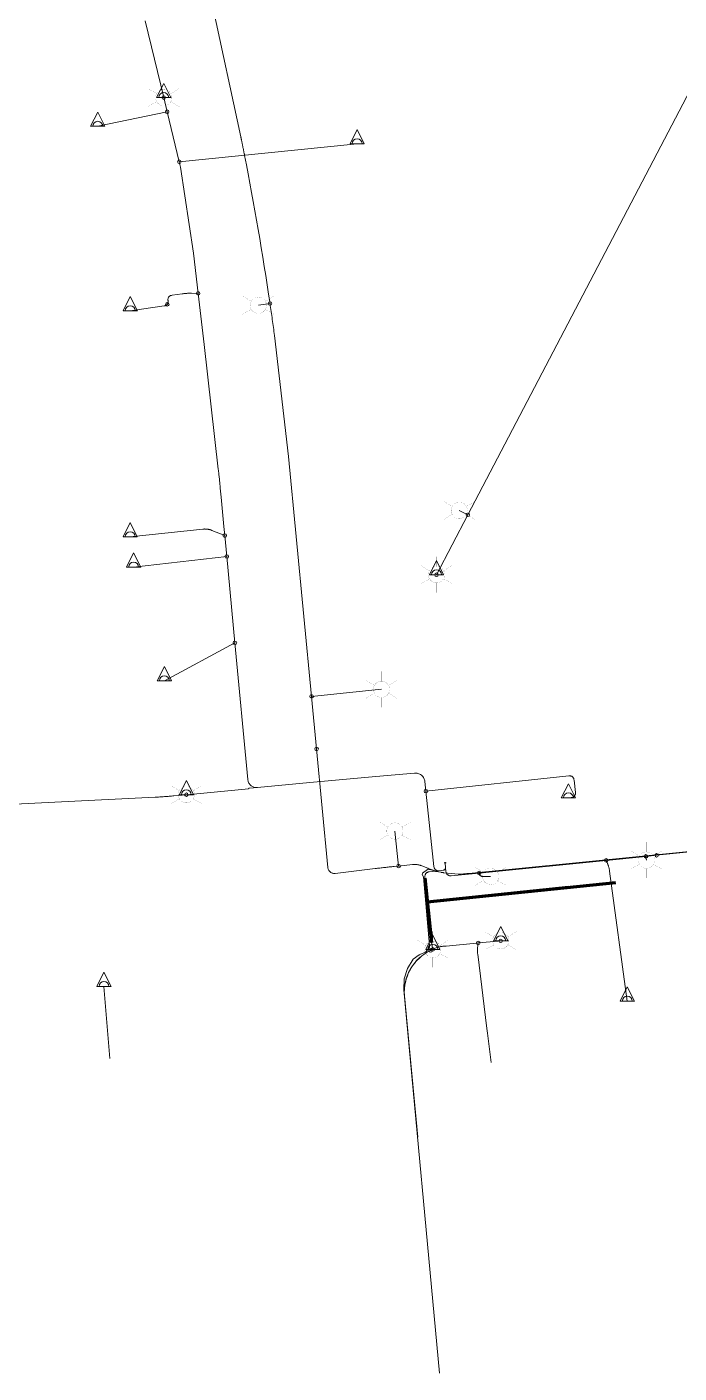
# Model space of a CAD drawing. Header units: metres. Extents: x 170451 to 171053, y 369610 to 370017.
# Drawn here: x 170828.6 to 170897.5, y 369610.3 to 369752.4 of the extents above; entities that cross this region are included whole.
import ezdxf

# ---------------------------------------------------------------- set-up
doc = ezdxf.new("R2010")
doc.units = ezdxf.units.M
for name, color, linetype, lineweight in [('B-OI-KL-ET_LS_AANSLUITNET_230 V_4x6Cu-G', 14, 'Continuous', 18), ('B-OI-KL-ET_LS_AANSLUITPUNT-S', 7, 'Continuous', 18), ('B-OI-KL-ET_LS_DISTRIBUTIE_400 V_4x150Al-G', 14, 'Continuous', 18), ('B-OI-KL-ET_LS_DISTRIBUTIE_400 V_OVERIG-G', 14, 'Continuous', 18), ('B-OI-KL-ET_LS_MANTELBUIS_PVC_110-G', 7, 'Continuous', 70), ('B-OI-KL-ET_LS_MOF-S', 14, 'Continuous', 18), ('B-OI-KL-ET_LS_VERWIJZING_MANTELBUIS-G', 7, 'Continuous', 70), ('B-OI-KL-ET_MS_DISTRIBUTIE_10 kV_OVERIG-G', 12, 'Continuous', 18), ('B-OI-KL-ET_OV_AANSLUITNET_230 V_4x10Cu-G', 14, 'Continuous', 18), ('B-OI-KL-ET_OV_AANSLUITPUNT-S', 7, 'Continuous', 18), ('B-OI-KL-ET_OV_DISTRIBUTIE_400 V_4x6Cu-G', 14, 'Continuous', 18)]:
    doc.layers.add(name, color=color, linetype=linetype, lineweight=lineweight)
doc.layers.add('B-OI-KL-ET_LS_KAST-GV', color=14, linetype='Continuous')

# ---------------------------------------------------------------- blocks, each defined once
blk = doc.blocks.new('B-SKL-ET_MOF_AANSLUIT AFTAK-SO')
blk.add_circle((0, 0), 0.188)
blk = doc.blocks.new('B-SKL-ET_MOF_OVERGANG-SO')
blk.add_circle((0, 0), 0.188)
blk = doc.blocks.new('B-SKL-ET_MOF_VERBINDING-SO')
blk.add_circle((0, 0), 0.188)
blk = doc.blocks.new('B-SKL-ET_MOF_AFTAK-SO')
blk.add_circle((0, 0), 0.188)
blk = doc.blocks.new('B-SKL-ET_AANSLUITPUNT_OV-SO')
at = {"const_width": 0.01, "flags": 128}
for points in [[(0, 1.9), (0, 0.86)], [(-1.64, 0.95), (-0.75, 0.43)], [(1.64, 0.95), (0.75, 0.43)], [(-1.64, -0.95), (-0.75, -0.43)], [(0, -1.9), (0, -0.86)], [(1.64, -0.95), (0.75, -0.43)]]:
    blk.add_lwpolyline(points, dxfattribs=at)
at = {"const_width": 0.01}
blk.add_lwpolyline([(0, 0.86, 1), (0, -0.86, 1)], format="xyb", close=True, dxfattribs=at)
blk = doc.blocks.new('B-SKL-ET_AANSLUITPUNT-SO')
at = {"color": 0, "linetype": 'Continuous'}
blk.add_lwpolyline([(0.75, 0), (0, 1.5), (-0.75, 0)], close=True, dxfattribs=at)
blk.add_arc((0, 0), 0.526, 0, 180, dxfattribs=at)

msp = doc.modelspace()

# ---------------------------------------------------------------- linework, layer by layer
at = {"layer": 'B-OI-KL-ET_LS_AANSLUITNET_230 V_4x6Cu-G', "color": 16, "true_color": 0x800000}
msp.add_polyline3d([(170870.747, 369671.73, 0), (170885.84, 369673.332, 0), (170885.9021, 369673.3386, 0), (170885.9573, 369673.3367, 0), (170886.0125, 369673.3347, 0), (170886.0608, 369673.3241, 0), (170886.1091, 369673.3136, 0), (170886.1505, 369673.2944, 0), (170886.1918, 369673.2753, 0), (170886.2263, 369673.2475, 0), (170886.2607, 369673.2198, 0), (170886.2882, 369673.1834, 0), (170886.3157, 369673.1471, 0), (170886.3363, 369673.1021, 0), (170886.3569, 369673.0572, 0), (170886.3706, 369673.0037, 0), (170886.3843, 369672.9501, 0), (170886.391, 369672.888, 0), (170886.529, 369671.595, 0), (170886.5356, 369671.5329, 0), (170886.5337, 369671.4777, 0), (170886.5317, 369671.4225, 0), (170886.5211, 369671.3743, 0), (170886.5106, 369671.326, 0), (170886.4914, 369671.2847, 0), (170886.4723, 369671.2434, 0), (170886.4445, 369671.209, 0), (170886.4168, 369671.1746, 0), (170886.3804, 369671.1472, 0), (170886.3441, 369671.1198, 0), (170886.2991, 369671.0993, 0), (170886.2542, 369671.0788, 0), (170886.2007, 369671.0652, 0), (170886.1471, 369671.0516, 0), (170886.085, 369671.045, 0), (170885.799, 369671.015, 0)], dxfattribs=at)
at = {"layer": 'B-OI-KL-ET_LS_DISTRIBUTIE_400 V_4x150Al-G', "color": 16, "true_color": 0x800000}
for points in [[(170845.462, 369671.355, 0), (170852.012, 369671.969, 0), (170852.0149, 369671.9693, 0), (170852.0178, 369671.9701, 0), (170852.0208, 369671.9709, 0), (170852.0236, 369671.9724, 0), (170852.0265, 369671.9738, 0), (170852.029, 369671.9759, 0), (170852.0316, 369671.9779, 0), (170852.0337, 369671.9805, 0), (170852.0359, 369671.9831, 0), (170852.0374, 369671.986, 0), (170852.0389, 369671.9889, 0), (170852.0399, 369671.992, 0), (170852.0407, 369671.995, 0), (170852.041, 369671.9981, 0), (170852.0413, 369672.0011, 0), (170852.041, 369672.004, 0), (170852.0407, 369672.0071, 0), (170852.041, 369672.0102, 0), (170852.0413, 369672.0135, 0), (170852.0422, 369672.0167, 0), (170852.0432, 369672.02, 0), (170852.0447, 369672.0231, 0), (170852.0464, 369672.0262, 0), (170852.0486, 369672.0289, 0), (170852.0508, 369672.0316, 0), (170852.0534, 369672.0338, 0), (170852.0561, 369672.036, 0), (170852.0591, 369672.0375, 0), (170852.062, 369672.039, 0), (170852.0651, 369672.0399, 0), (170852.068, 369672.0407, 0), (170852.071, 369672.041, 0), (170852.103, 369672.044, 0), (170852.124, 369672.046, 0), (170852.985, 369672.125, 0), (170858.511, 369672.629, 0), (170865.482, 369673.265, 0), (170869.539, 369673.635, 0), (170869.631, 369673.6434, 0), (170869.723, 369673.6351, 0), (170869.8204, 369673.6263, 0), (170869.9144, 369673.599, 0), (170870.0123, 369673.5706, 0), (170870.1025, 369673.5233, 0), (170870.1947, 369673.4751, 0), (170870.2751, 369673.4092, 0), (170870.3556, 369673.3433, 0), (170870.421, 369673.2624, 0), (170870.485, 369673.1832, 0), (170870.5321, 369673.0929, 0), (170870.5772, 369673.0061, 0), (170870.605, 369672.9123, 0), (170870.6312, 369672.8238, 0), (170870.641, 369672.732, 0), (170870.747, 369671.73, 0), (170871.276, 369666.749, 0), (170871.592, 369663.775, 0), (170871.5968, 369663.7293, 0), (170871.6098, 369663.6853, 0), (170871.6236, 369663.6386, 0), (170871.6461, 369663.5954, 0), (170871.6696, 369663.5505, 0), (170871.7016, 369663.5111, 0), (170871.7344, 369663.471, 0), (170871.7746, 369663.4384, 0), (170871.8149, 369663.4058, 0), (170871.861, 369663.3822, 0), (170871.9062, 369663.359, 0), (170871.955, 369663.3455, 0), (170872.002, 369663.3324, 0), (170872.0505, 369663.3287, 0), (170872.0963, 369663.3251, 0), (170872.142, 369663.33, 0), (170872.154, 369663.331, 0), (170872.586, 369663.377, 0), (170872.6103, 369663.3796, 0), (170872.6338, 369663.3865, 0), (170872.6587, 369663.3939, 0), (170872.6817, 369663.406, 0), (170872.7057, 369663.4185, 0), (170872.7266, 369663.4357, 0), (170872.7481, 369663.4532, 0), (170872.7655, 369663.4747, 0), (170872.7829, 369663.4962, 0), (170872.7956, 369663.5209, 0), (170872.808, 369663.545, 0), (170872.8153, 369663.5711, 0), (170872.8224, 369663.5962, 0), (170872.8245, 369663.6221, 0), (170872.8265, 369663.6466, 0), (170872.824, 369663.671, 0), (170872.777, 369664.108, 0)], [(170821.659, 369670.069, 0), (170842.156, 369671.089, 0), (170842.2808, 369671.0952, 0), (170842.4057, 369671.1022, 0), (170842.5305, 369671.1091, 0), (170842.6553, 369671.1167, 0), (170842.7801, 369671.1243, 0), (170842.9048, 369671.1325, 0), (170843.0295, 369671.1408, 0), (170843.1543, 369671.1498, 0), (170843.279, 369671.1587, 0), (170843.4036, 369671.1683, 0), (170843.5283, 369671.1779, 0), (170843.6529, 369671.1882, 0), (170843.7775, 369671.1985, 0), (170843.902, 369671.2094, 0), (170844.0265, 369671.2204, 0), (170844.151, 369671.232, 0), (170845.462, 369671.355, 0)]]:
    msp.add_polyline3d(points, dxfattribs=at)
at = {"layer": 'B-OI-KL-ET_LS_DISTRIBUTIE_400 V_OVERIG-G', "color": 16, "true_color": 0x800000}
for p, q in [((170843.436, 369743.461), (170836.11, 369741.925)), ((170844.715, 369738.181), (170863.493, 369740.08)), ((170854.295, 369723.216), (170853.062, 369723.034)), ((170875.184, 369700.9), (170874.28, 369701.373)), ((170849.727, 369696.499), (170839.894, 369695.392)), ((170850.588, 369687.391), (170843.142, 369683.385)), ((170858.681, 369681.733), (170866.067, 369682.484)), ((170867.869, 369663.826), (170867.485, 369667.521)), ((170893.987, 369664.844), (170894.039, 369664.444)), ((170871.797, 369663.291), (170872.154, 369663.331)), ((170837.397, 369643.5), (170836.768, 369651.112))]:
    msp.add_line(p, q, dxfattribs=at)
for points in [[(170935.232, 369816.061, 0), (170932.148, 369809.752, 0), (170924.653, 369795.43, 0), (170899.461, 369747.291, 0), (170875.184, 369700.9, 0), (170871.875, 369694.578, 0)], [(170841.11, 369753.067, 0), (170843.074, 369744.958, 0)], [(170843.074, 369744.958, 0), (170843.436, 369743.461, 0), (170844.715, 369738.181, 0), (170844.849, 369737.627, 0), (170846.216, 369728.522, 0), (170846.708, 369724.283, 0), (170847.335, 369718.876, 0), (170848.837, 369705.717, 0), (170848.8511, 369705.5928, 0), (170848.865, 369705.4685, 0), (170848.8788, 369705.3442, 0), (170848.8923, 369705.2199, 0), (170848.9058, 369705.0956, 0), (170848.9191, 369704.9712, 0), (170848.9323, 369704.8469, 0), (170848.9453, 369704.7225, 0), (170848.9582, 369704.5981, 0), (170848.9708, 369704.4737, 0), (170848.9835, 369704.3493, 0), (170848.9958, 369704.2249, 0), (170849.0082, 369704.1004, 0), (170849.0202, 369703.976, 0), (170849.0323, 369703.8515, 0), (170849.044, 369703.727, 0), (170849.135, 369702.762, 0), (170849.426, 369699.686, 0), (170849.518, 369698.713, 0), (170849.727, 369696.499, 0), (170850.588, 369687.391, 0), (170851.951, 369672.966, 0), (170851.9583, 369672.8897, 0), (170851.9781, 369672.8142, 0), (170851.9992, 369672.7341, 0), (170852.0337, 369672.658, 0), (170852.0697, 369672.5786, 0), (170852.1187, 369672.5065, 0), (170852.1688, 369672.4329, 0), (170852.2305, 369672.3701, 0), (170852.2922, 369672.3072, 0), (170852.3629, 369672.2577, 0), (170852.4321, 369672.2093, 0), (170852.5071, 369672.1756, 0), (170852.579, 369672.1434, 0), (170852.6535, 369672.126, 0), (170852.7238, 369672.1096, 0), (170852.794, 369672.107, 0), (170852.985, 369672.125, 0), (170858.511, 369672.629, 0), (170865.482, 369673.265, 0), (170869.539, 369673.635, 0), (170869.631, 369673.6434, 0), (170869.723, 369673.6351, 0), (170869.8204, 369673.6263, 0), (170869.9144, 369673.599, 0), (170870.0123, 369673.5706, 0), (170870.1025, 369673.5233, 0), (170870.1947, 369673.4751, 0), (170870.2751, 369673.4092, 0), (170870.3556, 369673.3433, 0), (170870.421, 369673.2624, 0), (170870.485, 369673.1832, 0), (170870.5321, 369673.0929, 0), (170870.5772, 369673.0061, 0), (170870.605, 369672.9123, 0), (170870.6312, 369672.8238, 0), (170870.641, 369672.732, 0), (170870.747, 369671.73, 0), (170871.276, 369666.749, 0), (170871.592, 369663.775, 0), (170871.5968, 369663.7293, 0), (170871.6098, 369663.6853, 0), (170871.6236, 369663.6386, 0), (170871.6461, 369663.5954, 0), (170871.6696, 369663.5505, 0), (170871.7016, 369663.5111, 0), (170871.7344, 369663.471, 0), (170871.7746, 369663.4384, 0), (170871.8149, 369663.4058, 0), (170871.861, 369663.3822, 0), (170871.9062, 369663.359, 0), (170871.955, 369663.3455, 0), (170872.002, 369663.3324, 0), (170872.0505, 369663.3287, 0), (170872.0963, 369663.3251, 0), (170872.142, 369663.33, 0), (170872.154, 369663.331, 0), (170872.586, 369663.377, 0), (170872.6103, 369663.3796, 0), (170872.6338, 369663.3865, 0), (170872.6587, 369663.3939, 0), (170872.6817, 369663.406, 0), (170872.7057, 369663.4185, 0), (170872.7266, 369663.4357, 0), (170872.7481, 369663.4532, 0), (170872.7655, 369663.4747, 0), (170872.7829, 369663.4962, 0), (170872.7956, 369663.5209, 0), (170872.808, 369663.545, 0), (170872.8153, 369663.5711, 0), (170872.8224, 369663.5962, 0), (170872.8245, 369663.6221, 0), (170872.8265, 369663.6466, 0), (170872.824, 369663.671, 0), (170872.777, 369664.108, 0)], [(170843.451, 369723.124, 0), (170843.4376, 369723.107, 0), (170843.4222, 369723.0916, 0), (170843.4067, 369723.0762, 0), (170843.3891, 369723.0623, 0), (170843.3716, 369723.0485, 0), (170843.3519, 369723.0362, 0), (170843.3323, 369723.0239, 0), (170843.3105, 369723.0133, 0), (170843.2888, 369723.0026, 0), (170843.2649, 369722.9935, 0), (170843.2411, 369722.9843, 0), (170843.2151, 369722.9768, 0), (170843.1892, 369722.9693, 0), (170843.1612, 369722.9633, 0), (170843.1331, 369722.9574, 0), (170843.103, 369722.953, 0), (170839.539, 369722.441, 0)], [(170846.708, 369724.283, 0), (170846.006, 369724.298, 0), (170845.9435, 369724.2994, 0), (170845.8811, 369724.2995, 0), (170845.8187, 369724.2995, 0), (170845.7563, 369724.2983, 0), (170845.694, 369724.2971, 0), (170845.6317, 369724.2946, 0), (170845.5694, 369724.2921, 0), (170845.5073, 369724.2883, 0), (170845.4451, 369724.2844, 0), (170845.383, 369724.2793, 0), (170845.3208, 369724.2742, 0), (170845.2588, 369724.2678, 0), (170845.1968, 369724.2614, 0), (170845.1348, 369724.2537, 0), (170845.0729, 369724.246, 0), (170845.011, 369724.237, 0), (170843.949, 369724.085, 0), (170843.8873, 369724.0761, 0), (170843.8343, 369724.0606, 0), (170843.7814, 369724.0451, 0), (170843.7374, 369724.023, 0), (170843.6933, 369724.0009, 0), (170843.6581, 369723.9721, 0), (170843.6229, 369723.9434, 0), (170843.5965, 369723.908, 0), (170843.5701, 369723.8726, 0), (170843.5526, 369723.8306, 0), (170843.5351, 369723.7886, 0), (170843.5264, 369723.74, 0), (170843.5177, 369723.6914, 0), (170843.5178, 369723.6361, 0), (170843.518, 369723.5809, 0), (170843.527, 369723.519, 0), (170843.5315, 369723.4874, 0), (170843.5337, 369723.4575, 0), (170843.5359, 369723.4276, 0), (170843.5358, 369723.3994, 0), (170843.5356, 369723.3713, 0), (170843.5332, 369723.3449, 0), (170843.5308, 369723.3184, 0), (170843.526, 369723.2938, 0), (170843.5213, 369723.2691, 0), (170843.5142, 369723.2461, 0), (170843.5071, 369723.2232, 0), (170843.4978, 369723.2019, 0), (170843.4884, 369723.1807, 0), (170843.4767, 369723.1612, 0), (170843.465, 369723.1418, 0), (170843.451, 369723.124, 0)], [(170849.518, 369698.713, 0), (170848.165, 369699.261, 0), (170848.107, 369699.2845, 0), (170848.0485, 369699.3042, 0), (170847.99, 369699.324, 0), (170847.9309, 369699.3399, 0), (170847.8719, 369699.3559, 0), (170847.8124, 369699.3681, 0), (170847.7528, 369699.3803, 0), (170847.6928, 369699.3888, 0), (170847.6327, 369699.3972, 0), (170847.5721, 369699.4019, 0), (170847.5115, 369699.4065, 0), (170847.4504, 369699.4074, 0), (170847.3893, 369699.4083, 0), (170847.3277, 369699.4055, 0), (170847.2661, 369699.4026, 0), (170847.204, 369699.396, 0), (170839.537, 369698.579, 0)], [(170902.83, 369665.73, 0), (170895.114, 369664.957, 0), (170893.987, 369664.844, 0), (170889.785, 369664.424, 0), (170876.379, 369663.083, 0), (170875.981, 369663.043, 0), (170873.42, 369662.787, 0), (170873.3742, 369662.7825, 0), (170873.3283, 369662.7864, 0), (170873.2797, 369662.7905, 0), (170873.2328, 369662.8038, 0), (170873.1839, 369662.8177, 0), (170873.1388, 369662.8411, 0), (170873.0927, 369662.865, 0), (170873.0525, 369662.8977, 0), (170873.0122, 369662.9305, 0), (170872.9796, 369662.9708, 0), (170872.9476, 369663.0102, 0), (170872.9241, 369663.0552, 0), (170872.9016, 369663.0984, 0), (170872.8878, 369663.1452, 0), (170872.8748, 369663.1893, 0), (170872.87, 369663.235, 0), (170872.824, 369663.671, 0), (170872.777, 369664.108, 0)], [(170871.482, 369655.027, 0), (170871.359, 369655.756, 0), (170870.655, 369662.56, 0), (170870.645, 369662.659, 0), (170870.6402, 369662.7048, 0), (170870.6438, 369662.7507, 0), (170870.6476, 369662.7993, 0), (170870.6607, 369662.8463, 0), (170870.6743, 369662.8952, 0), (170870.6974, 369662.9405, 0), (170870.721, 369662.9866, 0), (170870.7535, 369663.0271, 0), (170870.786, 369663.0675, 0), (170870.8261, 369663.1004, 0), (170870.8654, 369663.1327, 0), (170870.9103, 369663.1565, 0), (170870.9534, 369663.1793, 0), (170871.0001, 369663.1935, 0), (170871.0442, 369663.2068, 0), (170871.09, 369663.212, 0), (170871.797, 369663.291, 0), (170872.154, 369663.331, 0), (170872.586, 369663.377, 0), (170872.6103, 369663.3796, 0), (170872.6338, 369663.3865, 0), (170872.6587, 369663.3939, 0), (170872.6817, 369663.406, 0), (170872.7057, 369663.4185, 0), (170872.7266, 369663.4357, 0), (170872.7481, 369663.4532, 0), (170872.7655, 369663.4747, 0), (170872.7829, 369663.4962, 0), (170872.7956, 369663.5209, 0), (170872.808, 369663.545, 0), (170872.8153, 369663.5711, 0), (170872.8224, 369663.5962, 0), (170872.8245, 369663.6221, 0), (170872.8265, 369663.6466, 0), (170872.824, 369663.671, 0), (170872.777, 369664.108, 0)], [(170889.785, 369664.424, 0), (170889.867, 369664.242, 0), (170889.8928, 369664.1851, 0), (170889.9163, 369664.1276, 0), (170889.9399, 369664.0701, 0), (170889.9614, 369664.0119, 0), (170889.9828, 369663.9538, 0), (170890.0021, 369663.895, 0), (170890.0214, 369663.8362, 0), (170890.0385, 369663.7768, 0), (170890.0556, 369663.7173, 0), (170890.0706, 369663.6572, 0), (170890.0856, 369663.5972, 0), (170890.0984, 369663.5364, 0), (170890.1112, 369663.4757, 0), (170890.1218, 369663.4144, 0), (170890.1325, 369663.353, 0), (170890.141, 369663.291, 0), (170892.011, 369649.554, 0)], [(170876.379, 369663.083, 0), (170876.3845, 369663.038, 0), (170876.395, 369662.9986, 0), (170876.4054, 369662.9593, 0), (170876.4209, 369662.9255, 0), (170876.4363, 369662.8918, 0), (170876.4567, 369662.8636, 0), (170876.4771, 369662.8355, 0), (170876.5025, 369662.813, 0), (170876.5279, 369662.7905, 0), (170876.5582, 369662.7736, 0), (170876.5886, 369662.7568, 0), (170876.6239, 369662.7455, 0), (170876.6592, 369662.7343, 0), (170876.6995, 369662.7286, 0), (170876.7398, 369662.723, 0), (170876.785, 369662.723, 0), (170877.582, 369662.723, 0)], [(170871.482, 369655.027, 0), (170871.4664, 369655.0204, 0), (170871.4508, 369655.0136, 0), (170871.4353, 369655.0069, 0), (170871.4198, 369655.0001, 0), (170871.4043, 369654.9932, 0), (170871.3888, 369654.9863, 0), (170871.3734, 369654.9793, 0), (170871.358, 369654.9723, 0), (170871.3426, 369654.9652, 0), (170871.3273, 369654.958, 0), (170871.312, 369654.9508, 0), (170871.2967, 369654.9436, 0), (170871.2815, 369654.9363, 0), (170871.2663, 369654.9289, 0), (170871.2511, 369654.9215, 0), (170871.236, 369654.914, 0), (170870.9205, 369654.7588, 0), (170870.6303, 369654.5611, 0), (170870.3302, 369654.3569, 0), (170870.0634, 369654.1116, 0), (170869.7905, 369653.8608, 0), (170869.5584, 369653.5727, 0), (170869.3237, 369653.2812, 0), (170869.1362, 369652.9584, 0), (170868.9486, 369652.6355, 0), (170868.8126, 369652.2887, 0), (170868.6782, 369651.9459, 0), (170868.5972, 369651.5874, 0), (170868.518, 369651.2369, 0), (170868.4917, 369650.8792, 0), (170868.4661, 369650.5331, 0), (170868.4906, 369650.1873, 0)], [(170871.482, 369655.027, 0), (170871.4664, 369655.0204, 0), (170871.4508, 369655.0136, 0), (170871.4353, 369655.0069, 0), (170871.4198, 369655.0001, 0), (170871.4043, 369654.9932, 0), (170871.3888, 369654.9863, 0), (170871.3734, 369654.9793, 0), (170871.358, 369654.9723, 0), (170871.3426, 369654.9652, 0), (170871.3273, 369654.958, 0), (170871.312, 369654.9508, 0), (170871.2967, 369654.9436, 0), (170871.2815, 369654.9363, 0), (170871.2663, 369654.9289, 0), (170871.2511, 369654.9215, 0), (170871.236, 369654.914, 0), (170870.9164, 369654.7567, 0), (170870.6227, 369654.556, 0), (170870.3189, 369654.3483, 0), (170870.0493, 369654.0986, 0), (170869.7734, 369653.843, 0), (170869.5397, 369653.5493, 0), (170869.3033, 369653.2521, 0), (170869.1157, 369652.9228, 0), (170868.9281, 369652.5936, 0), (170868.7939, 369652.2401, 0), (170868.6613, 369651.8909, 0), (170868.5838, 369651.5261, 0), (170868.5081, 369651.1698, 0), (170868.4869, 369650.8068, 0), (170868.4663, 369650.4558, 0), (170868.497, 369650.106, 0), (170869.061, 369644.12, 0), (170869.902, 369635.193, 0)], [(170878.652, 369655.927, 0), (170878.385, 369655.9, 0), (170876.278, 369655.699, 0), (170876.079, 369655.68, 0), (170872.891, 369655.376, 0), (170872.8042, 369655.376, 0), (170872.7169, 369655.3705, 0), (170872.6294, 369655.3651, 0), (170872.5415, 369655.3541, 0), (170872.4535, 369655.3431, 0), (170872.3652, 369655.3267, 0), (170872.2768, 369655.3102, 0), (170872.1882, 369655.2883, 0), (170872.0997, 369655.2663, 0), (170872.0111, 369655.239, 0), (170871.9225, 369655.2116, 0), (170871.8341, 369655.1789, 0), (170871.7457, 369655.1462, 0), (170871.6576, 369655.1081, 0), (170871.5696, 369655.0702, 0), (170871.482, 369655.027, 0)], [(170876.278, 369655.699, 0), (170876.245, 369655.506, 0), (170876.2345, 369655.4444, 0), (170876.2263, 369655.3827, 0), (170876.218, 369655.321, 0), (170876.2121, 369655.2593, 0), (170876.2061, 369655.1976, 0), (170876.2024, 369655.1358, 0), (170876.1987, 369655.0741, 0), (170876.1973, 369655.0123, 0), (170876.1958, 369654.9504, 0), (170876.1966, 369654.8886, 0), (170876.1975, 369654.8267, 0), (170876.2006, 369654.7648, 0), (170876.2037, 369654.7029, 0), (170876.209, 369654.641, 0), (170876.2144, 369654.579, 0), (170876.222, 369654.517, 0), (170877.187, 369646.658, 0), (170877.248, 369646.161, 0), (170877.647, 369643.086, 0)]]:
    msp.add_polyline3d(points, dxfattribs=at)
at = {"layer": 'B-OI-KL-ET_LS_KAST-GV', "color": 16, "true_color": 0x800000, "flags": 128}
for points in [[(170863.4935, 369740.0865), (170863.5063, 369740.0865), (170863.5063, 369740.0743), (170863.4935, 369740.0743), (170863.4935, 369740.0865)], [(170885.7986, 369671.0183), (170885.7987, 369671.0105), (170885.7909, 369671.0104), (170885.7908, 369671.0182), (170885.7986, 369671.0183)], [(170872.742, 369664.1103), (170872.742, 369664.1891), (170872.8207, 369664.1891), (170872.8207, 369664.1103), (170872.742, 369664.1103)]]:
    msp.add_lwpolyline(points, dxfattribs=at)
at = {"layer": 'B-OI-KL-ET_LS_MANTELBUIS_PVC_110-G', "color": 7}
msp.add_line((170870.655, 369662.56), (170871.359, 369655.756), dxfattribs=at)
at = {"layer": 'B-OI-KL-ET_LS_VERWIJZING_MANTELBUIS-G', "color": 7}
for q in [(170890.8094, 369662.0994), (170885.8359, 369661.5848)]:
    msp.add_line((170870.9156, 369660.041), q, dxfattribs=at)
at = {"layer": 'B-OI-KL-ET_MS_DISTRIBUTIE_10 kV_OVERIG-G', "color": 14, "true_color": 0xa60000}
msp.add_polyline3d([(170872.2018, 369610.2873, 0), (170868.413, 369650.76, 0), (170868.441, 369651.897, 0), (170868.802, 369652.99, 0), (170869.413, 369653.984, 0), (170870.054, 369654.445, 0), (170870.0581, 369654.4469, 0), (170870.0623, 369654.4488, 0), (170870.0664, 369654.4506, 0), (170870.0706, 369654.4525, 0), (170870.0748, 369654.4544, 0), (170870.079, 369654.4563, 0), (170870.0833, 369654.4581, 0), (170870.0875, 369654.46, 0), (170870.0918, 369654.4619, 0), (170870.096, 369654.4638, 0), (170870.1003, 369654.4656, 0), (170870.1046, 369654.4675, 0), (170870.1089, 369654.4694, 0), (170870.1133, 369654.4713, 0), (170870.1176, 369654.4731, 0), (170870.122, 369654.475, 0), (170870.701, 369654.738, 0), (170870.7045, 369654.7406, 0), (170870.708, 369654.7433, 0), (170870.7115, 369654.7459, 0), (170870.7149, 369654.7485, 0), (170870.7184, 369654.7511, 0), (170870.7219, 369654.7538, 0), (170870.7253, 369654.7564, 0), (170870.7288, 369654.759, 0), (170870.7322, 369654.7616, 0), (170870.7356, 369654.7643, 0), (170870.739, 369654.7669, 0), (170870.7424, 369654.7695, 0), (170870.7458, 369654.7721, 0), (170870.7492, 369654.7748, 0), (170870.7526, 369654.7774, 0), (170870.756, 369654.78, 0), (170871.141, 369655.247, 0), (170871.124, 369655.438, 0), (170870.495, 369662.67, 0), (170870.356, 369662.921, 0), (170870.395, 369663.074, 0), (170870.905, 369663.44, 0), (170871.276, 369663.4218, 0), (170871.28, 369663.421, 0), (170871.2831, 369663.4204, 0), (170871.2861, 369663.4198, 0), (170871.2892, 369663.4192, 0), (170871.2923, 369663.4186, 0), (170871.2965, 369663.4177, 0), (170871.3007, 369663.4167, 0), (170871.3038, 369663.416, 0), (170871.307, 369663.4153, 0), (170871.749, 369663.278, 0), (170871.7528, 369663.2765, 0), (170871.7578, 369663.2745, 0), (170871.7628, 369663.2725, 0), (170871.7678, 369663.2705, 0), (170871.7728, 369663.2685, 0), (170871.7778, 369663.2665, 0), (170871.7828, 369663.2645, 0), (170871.7878, 369663.2625, 0), (170872.344, 369663.161, 0), (170872.3499, 369663.16, 0), (170872.3558, 369663.159, 0), (170872.3617, 369663.158, 0), (170872.3676, 369663.1571, 0), (170872.3735, 369663.1561, 0), (170872.3794, 369663.1551, 0), (170872.3853, 369663.1542, 0), (170872.3913, 369663.1533, 0), (170872.3972, 369663.1523, 0), (170872.4031, 369663.1514, 0), (170872.4091, 369663.1505, 0), (170872.4151, 369663.1496, 0), (170872.421, 369663.1487, 0), (170872.427, 369663.1478, 0), (170872.433, 369663.1469, 0), (170872.439, 369663.146, 0), (170872.537, 369663.131, 0), (170872.5433, 369663.13, 0), (170872.5495, 369663.129, 0), (170872.5558, 369663.128, 0), (170872.5621, 369663.127, 0), (170872.5683, 369663.126, 0), (170872.5746, 369663.125, 0), (170872.5809, 369663.124, 0), (170872.5873, 369663.123, 0), (170872.5936, 369663.122, 0), (170872.5999, 369663.121, 0), (170872.6062, 369663.12, 0), (170872.6126, 369663.119, 0), (170872.6189, 369663.118, 0), (170872.6253, 369663.117, 0), (170872.6316, 369663.116, 0), (170872.638, 369663.115, 0), (170874.187, 369662.974, 0), (170874.2037, 369662.9741, 0), (170874.2205, 369662.9743, 0), (170874.2373, 369662.9745, 0), (170874.2541, 369662.9748, 0), (170874.2708, 369662.975, 0), (170874.2876, 369662.9753, 0), (170874.3044, 369662.9756, 0), (170874.3213, 369662.976, 0), (170874.3381, 369662.9764, 0), (170874.3549, 369662.9768, 0), (170874.3717, 369662.9773, 0), (170874.3886, 369662.9778, 0), (170874.4054, 369662.9783, 0), (170874.4223, 369662.9788, 0), (170874.4391, 369662.9794, 0), (170874.456, 369662.98, 0), (170874.731, 369662.992, 0), (170874.7486, 369662.993, 0), (170874.7662, 369662.994, 0), (170874.7839, 369662.9951, 0), (170874.8015, 369662.9961, 0), (170874.8191, 369662.9972, 0), (170874.8367, 369662.9983, 0), (170874.8544, 369662.9994, 0), (170874.872, 369663.0005, 0), (170874.8896, 369663.0016, 0), (170874.9073, 369663.0028, 0), (170874.9249, 369663.0039, 0), (170874.9425, 369663.0051, 0), (170874.9601, 369663.0063, 0), (170874.9778, 369663.0075, 0), (170874.9954, 369663.0088, 0), (170875.013, 369663.01, 0), (170875.031, 369663.0114, 0), (170875.049, 369663.0128, 0), (170875.067, 369663.0142, 0), (170875.085, 369663.0157, 0), (170875.103, 369663.0172, 0), (170875.121, 369663.0187, 0), (170875.139, 369663.0202, 0), (170875.157, 369663.0218, 0), (170875.175, 369663.0233, 0), (170875.193, 369663.0249, 0), (170875.211, 369663.0265, 0), (170875.229, 369663.0282, 0), (170875.247, 369663.0298, 0), (170875.265, 369663.0315, 0), (170875.283, 369663.0333, 0), (170875.301, 369663.035, 0), (170909.135, 369666.405, 0)], dxfattribs=at)
at = {"layer": 'B-OI-KL-ET_OV_AANSLUITNET_230 V_4x10Cu-G', "color": 16, "true_color": 0x800000}
msp.add_line((170870.8248, 369660.0362), (170871.2265, 369660.0573), dxfattribs=at)
at = {"layer": 'B-OI-KL-ET_OV_DISTRIBUTIE_400 V_4x6Cu-G', "color": 16, "true_color": 0x800000}
for points in [[(170848.228, 369754.686, 0), (170851.218, 369740.81, 0), (170851.2296, 369740.7531, 0), (170851.2412, 369740.6962, 0), (170851.2528, 369740.6393, 0), (170851.2644, 369740.5824, 0), (170851.2759, 369740.5255, 0), (170851.2875, 369740.4686, 0), (170851.299, 369740.4117, 0), (170851.3105, 369740.3548, 0), (170851.322, 369740.2978, 0), (170851.3335, 369740.2409, 0), (170851.3449, 369740.1839, 0), (170851.3564, 369740.1269, 0), (170851.3678, 369740.07, 0), (170851.3792, 369740.013, 0), (170851.3906, 369739.956, 0), (170851.402, 369739.899, 0), (170851.4153, 369739.8324, 0), (170851.4285, 369739.7658, 0), (170851.4417, 369739.6991, 0), (170851.4549, 369739.6325, 0), (170851.4682, 369739.5659, 0), (170851.4814, 369739.4993, 0), (170851.4946, 369739.4326, 0), (170851.5078, 369739.366, 0), (170851.5209, 369739.2994, 0), (170851.5341, 369739.2328, 0), (170851.5473, 369739.1661, 0), (170851.5604, 369739.0995, 0), (170851.5736, 369739.0329, 0), (170851.5867, 369738.9663, 0), (170851.5999, 369738.8996, 0), (170851.613, 369738.833, 0), (170851.8041, 369737.8622, 0), (170851.9893, 369736.8901, 0), (170852.1745, 369735.9179, 0), (170852.3539, 369734.9444, 0), (170852.5333, 369733.9708, 0), (170852.7068, 369732.9959, 0), (170852.8803, 369732.021, 0), (170853.048, 369731.0447, 0), (170853.2156, 369730.0685, 0), (170853.3774, 369729.0911, 0), (170853.5392, 369728.1137, 0), (170853.6951, 369727.135, 0), (170853.8509, 369726.1564, 0), (170854.0009, 369725.1766, 0), (170854.1509, 369724.1969, 0), (170854.295, 369723.216, 0), (170854.326, 369723.0055, 0), (170854.3567, 369722.7949, 0), (170854.3874, 369722.5844, 0), (170854.4179, 369722.3738, 0), (170854.4483, 369722.1631, 0), (170854.4785, 369721.9524, 0), (170854.5086, 369721.7418, 0), (170854.5385, 369721.531, 0), (170854.5684, 369721.3202, 0), (170854.598, 369721.1094, 0), (170854.6276, 369720.8986, 0), (170854.6569, 369720.6877, 0), (170854.6862, 369720.4769, 0), (170854.7152, 369720.2659, 0), (170854.7443, 369720.055, 0), (170854.773, 369719.844, 0), (170856.261, 369707.079, 0), (170858.681, 369681.733, 0), (170859.211, 369676.184, 0), (170860.406, 369663.671, 0), (170860.4119, 369663.6066, 0), (170860.4296, 369663.5445, 0), (170860.4484, 369663.4784, 0), (170860.4797, 369663.4173, 0), (170860.5125, 369663.3535, 0), (170860.5576, 369663.2977, 0), (170860.6038, 369663.2407, 0), (170860.6608, 369663.1946, 0), (170860.7178, 369663.1485, 0), (170860.7832, 369663.1153, 0), (170860.8472, 369663.0828, 0), (170860.9164, 369663.0641, 0), (170860.9828, 369663.0462, 0), (170861.0513, 369663.0416, 0), (170861.1158, 369663.0373, 0), (170861.18, 369663.045, 0), (170865.401, 369663.552, 0), (170865.5251, 369663.567, 0), (170865.6493, 369663.5817, 0), (170865.7734, 369663.5965, 0), (170865.8976, 369663.611, 0), (170866.0218, 369663.6255, 0), (170866.146, 369663.6398, 0), (170866.2702, 369663.654, 0), (170866.3945, 369663.668, 0), (170866.5188, 369663.682, 0), (170866.643, 369663.6958, 0), (170866.7673, 369663.7095, 0), (170866.8916, 369663.723, 0), (170867.0159, 369663.7365, 0), (170867.1403, 369663.7498, 0), (170867.2646, 369663.763, 0), (170867.389, 369663.776, 0), (170867.869, 369663.826, 0), (170869.351, 369663.98, 0), (170869.4115, 369663.9863, 0), (170869.4722, 369663.9889, 0), (170869.5333, 369663.9916, 0), (170869.5944, 369663.9904, 0), (170869.6558, 369663.9892, 0), (170869.717, 369663.9843, 0), (170869.7783, 369663.9793, 0), (170869.8391, 369663.9706, 0), (170869.9, 369663.9618, 0), (170869.9602, 369663.9493, 0), (170870.0203, 369663.9368, 0), (170870.0795, 369663.9206, 0), (170870.1384, 369663.9045, 0), (170870.1963, 369663.8847, 0), (170870.2538, 369663.8651, 0), (170870.31, 369663.842, 0), (170870.943, 369663.581, 0), (170870.995, 369663.5595, 0), (170871.0474, 369663.5389, 0), (170871.0998, 369663.5183, 0), (170871.1526, 369663.4984, 0), (170871.2054, 369663.4786, 0), (170871.2585, 369663.4596, 0), (170871.3116, 369663.4407, 0), (170871.365, 369663.4225, 0), (170871.4184, 369663.4044, 0), (170871.4722, 369663.3871, 0), (170871.5259, 369663.3698, 0), (170871.5799, 369663.3533, 0), (170871.6339, 369663.3369, 0), (170871.6882, 369663.3213, 0), (170871.7425, 369663.3057, 0), (170871.797, 369663.291, 0), (170872.154, 369663.331, 0), (170872.586, 369663.377, 0), (170872.6103, 369663.3796, 0), (170872.6338, 369663.3865, 0), (170872.6587, 369663.3939, 0), (170872.6817, 369663.406, 0), (170872.7057, 369663.4185, 0), (170872.7266, 369663.4357, 0), (170872.7481, 369663.4532, 0), (170872.7655, 369663.4747, 0), (170872.7829, 369663.4962, 0), (170872.7956, 369663.5209, 0), (170872.808, 369663.545, 0), (170872.8153, 369663.5711, 0), (170872.8224, 369663.5962, 0), (170872.8245, 369663.6221, 0), (170872.8265, 369663.6466, 0), (170872.824, 369663.671, 0), (170872.777, 369664.108, 0)], [(170841.11, 369753.067, 0), (170843.074, 369744.958, 0), (170843.436, 369743.461, 0), (170844.715, 369738.181, 0), (170844.849, 369737.627, 0), (170846.216, 369728.522, 0), (170846.708, 369724.283, 0), (170847.335, 369718.876, 0), (170848.837, 369705.717, 0), (170848.8511, 369705.5928, 0), (170848.865, 369705.4685, 0), (170848.8788, 369705.3442, 0), (170848.8923, 369705.2199, 0), (170848.9058, 369705.0956, 0), (170848.9191, 369704.9712, 0), (170848.9323, 369704.8469, 0), (170848.9453, 369704.7225, 0), (170848.9582, 369704.5981, 0), (170848.9708, 369704.4737, 0), (170848.9835, 369704.3493, 0), (170848.9958, 369704.2249, 0), (170849.0082, 369704.1004, 0), (170849.0202, 369703.976, 0), (170849.0323, 369703.8515, 0), (170849.044, 369703.727, 0), (170849.135, 369702.762, 0), (170849.426, 369699.686, 0), (170849.518, 369698.713, 0), (170849.727, 369696.499, 0), (170850.588, 369687.391, 0), (170851.951, 369672.966, 0), (170851.9583, 369672.8897, 0), (170851.9781, 369672.8142, 0), (170851.9992, 369672.7341, 0), (170852.0337, 369672.658, 0), (170852.0697, 369672.5786, 0), (170852.1187, 369672.5065, 0), (170852.1688, 369672.4329, 0), (170852.2305, 369672.3701, 0), (170852.2922, 369672.3072, 0), (170852.3629, 369672.2577, 0), (170852.4321, 369672.2093, 0), (170852.5071, 369672.1756, 0), (170852.579, 369672.1434, 0), (170852.6535, 369672.126, 0), (170852.7238, 369672.1096, 0), (170852.794, 369672.107, 0), (170852.985, 369672.125, 0), (170858.511, 369672.629, 0), (170865.482, 369673.265, 0), (170869.539, 369673.635, 0), (170869.631, 369673.6434, 0), (170869.723, 369673.6351, 0), (170869.8204, 369673.6263, 0), (170869.9144, 369673.599, 0), (170870.0123, 369673.5706, 0), (170870.1025, 369673.5233, 0), (170870.1947, 369673.4751, 0), (170870.2751, 369673.4092, 0), (170870.3556, 369673.3433, 0), (170870.421, 369673.2624, 0), (170870.485, 369673.1832, 0), (170870.5321, 369673.0929, 0), (170870.5772, 369673.0061, 0), (170870.605, 369672.9123, 0), (170870.6312, 369672.8238, 0), (170870.641, 369672.732, 0), (170870.747, 369671.73, 0), (170871.276, 369666.749, 0), (170871.592, 369663.775, 0), (170871.5968, 369663.7293, 0), (170871.6098, 369663.6853, 0), (170871.6236, 369663.6386, 0), (170871.6461, 369663.5954, 0), (170871.6696, 369663.5505, 0), (170871.7016, 369663.5111, 0), (170871.7344, 369663.471, 0), (170871.7746, 369663.4384, 0), (170871.8149, 369663.4058, 0), (170871.861, 369663.3822, 0), (170871.9062, 369663.359, 0), (170871.955, 369663.3455, 0), (170872.002, 369663.3324, 0), (170872.0505, 369663.3287, 0), (170872.0963, 369663.3251, 0), (170872.142, 369663.33, 0), (170872.154, 369663.331, 0), (170872.586, 369663.377, 0), (170872.6103, 369663.3796, 0), (170872.6338, 369663.3865, 0), (170872.6587, 369663.3939, 0), (170872.6817, 369663.406, 0), (170872.7057, 369663.4185, 0), (170872.7266, 369663.4357, 0), (170872.7481, 369663.4532, 0), (170872.7655, 369663.4747, 0), (170872.7829, 369663.4962, 0), (170872.7956, 369663.5209, 0), (170872.808, 369663.545, 0), (170872.8153, 369663.5711, 0), (170872.8224, 369663.5962, 0), (170872.8245, 369663.6221, 0), (170872.8265, 369663.6466, 0), (170872.824, 369663.671, 0), (170872.777, 369664.108, 0)], [(170845.462, 369671.355, 0), (170852.012, 369671.969, 0), (170852.0149, 369671.9693, 0), (170852.0178, 369671.9701, 0), (170852.0208, 369671.9709, 0), (170852.0236, 369671.9724, 0), (170852.0265, 369671.9738, 0), (170852.029, 369671.9759, 0), (170852.0316, 369671.9779, 0), (170852.0337, 369671.9805, 0), (170852.0359, 369671.9831, 0), (170852.0374, 369671.986, 0), (170852.0389, 369671.9889, 0), (170852.0399, 369671.992, 0), (170852.0407, 369671.995, 0), (170852.041, 369671.9981, 0), (170852.0413, 369672.0011, 0), (170852.041, 369672.004, 0), (170852.0407, 369672.0071, 0), (170852.041, 369672.0102, 0), (170852.0413, 369672.0135, 0), (170852.0422, 369672.0167, 0), (170852.0432, 369672.02, 0), (170852.0447, 369672.0231, 0), (170852.0464, 369672.0262, 0), (170852.0486, 369672.0289, 0), (170852.0508, 369672.0316, 0), (170852.0534, 369672.0338, 0), (170852.0561, 369672.036, 0), (170852.0591, 369672.0375, 0), (170852.062, 369672.039, 0), (170852.0651, 369672.0399, 0), (170852.068, 369672.0407, 0), (170852.071, 369672.041, 0), (170852.103, 369672.044, 0), (170852.124, 369672.046, 0), (170852.985, 369672.125, 0), (170858.511, 369672.629, 0), (170865.482, 369673.265, 0), (170869.539, 369673.635, 0), (170869.631, 369673.6434, 0), (170869.723, 369673.6351, 0), (170869.8204, 369673.6263, 0), (170869.9144, 369673.599, 0), (170870.0123, 369673.5706, 0), (170870.1025, 369673.5233, 0), (170870.1947, 369673.4751, 0), (170870.2751, 369673.4092, 0), (170870.3556, 369673.3433, 0), (170870.421, 369673.2624, 0), (170870.485, 369673.1832, 0), (170870.5321, 369673.0929, 0), (170870.5772, 369673.0061, 0), (170870.605, 369672.9123, 0), (170870.6312, 369672.8238, 0), (170870.641, 369672.732, 0), (170870.747, 369671.73, 0), (170871.276, 369666.749, 0), (170871.592, 369663.775, 0), (170871.5968, 369663.7293, 0), (170871.6098, 369663.6853, 0), (170871.6236, 369663.6386, 0), (170871.6461, 369663.5954, 0), (170871.6696, 369663.5505, 0), (170871.7016, 369663.5111, 0), (170871.7344, 369663.471, 0), (170871.7746, 369663.4384, 0), (170871.8149, 369663.4058, 0), (170871.861, 369663.3822, 0), (170871.9062, 369663.359, 0), (170871.955, 369663.3455, 0), (170872.002, 369663.3324, 0), (170872.0505, 369663.3287, 0), (170872.0963, 369663.3251, 0), (170872.142, 369663.33, 0), (170872.154, 369663.331, 0), (170872.586, 369663.377, 0), (170872.6103, 369663.3796, 0), (170872.6338, 369663.3865, 0), (170872.6587, 369663.3939, 0), (170872.6817, 369663.406, 0), (170872.7057, 369663.4185, 0), (170872.7266, 369663.4357, 0), (170872.7481, 369663.4532, 0), (170872.7655, 369663.4747, 0), (170872.7829, 369663.4962, 0), (170872.7956, 369663.5209, 0), (170872.808, 369663.545, 0), (170872.8153, 369663.5711, 0), (170872.8224, 369663.5962, 0), (170872.8245, 369663.6221, 0), (170872.8265, 369663.6466, 0), (170872.824, 369663.671, 0), (170872.777, 369664.108, 0)], [(170821.659, 369670.069, 0), (170842.156, 369671.089, 0), (170842.2808, 369671.0952, 0), (170842.4057, 369671.1022, 0), (170842.5305, 369671.1091, 0), (170842.6553, 369671.1167, 0), (170842.7801, 369671.1243, 0), (170842.9048, 369671.1325, 0), (170843.0295, 369671.1408, 0), (170843.1543, 369671.1498, 0), (170843.279, 369671.1587, 0), (170843.4036, 369671.1683, 0), (170843.5283, 369671.1779, 0), (170843.6529, 369671.1882, 0), (170843.7775, 369671.1985, 0), (170843.902, 369671.2094, 0), (170844.0265, 369671.2204, 0), (170844.151, 369671.232, 0), (170845.462, 369671.355, 0)]]:
    msp.add_polyline3d(points, dxfattribs=at)

# ---------------------------------------------------------------- block references
at = {"layer": 'B-OI-KL-ET_LS_AANSLUITPUNT-S'}
for p in [(170843.074, 369744.958), (170836.11, 369741.925), (170863.493, 369740.08), (170839.539, 369722.441), (170839.537, 369698.579), (170839.894, 369695.392), (170871.875, 369694.578), (170843.142, 369683.385), (170845.462, 369671.355), (170885.799, 369671.015), (170871.482, 369655.027), (170878.652, 369655.927), (170836.768, 369651.112), (170892.011, 369649.554)]:
    msp.add_blockref('B-SKL-ET_AANSLUITPUNT-SO', p, dxfattribs=at)
at = {"layer": 'B-OI-KL-ET_LS_MOF-S'}
for name, p in [('B-SKL-ET_MOF_VERBINDING-SO', (170843.074, 369744.958)), ('B-SKL-ET_MOF_AANSLUIT AFTAK-SO', (170843.436, 369743.461)), ('B-SKL-ET_MOF_AANSLUIT AFTAK-SO', (170844.715, 369738.181)), ('B-SKL-ET_MOF_AANSLUIT AFTAK-SO', (170846.708, 369724.283)), ('B-SKL-ET_MOF_VERBINDING-SO', (170843.451, 369723.124)), ('B-SKL-ET_MOF_OVERGANG-SO', (170854.295, 369723.216)), ('B-SKL-ET_MOF_AANSLUIT AFTAK-SO', (170875.184, 369700.9)), ('B-SKL-ET_MOF_AANSLUIT AFTAK-SO', (170849.518, 369698.713)), ('B-SKL-ET_MOF_AANSLUIT AFTAK-SO', (170849.727, 369696.499)), ('B-SKL-ET_MOF_AANSLUIT AFTAK-SO', (170871.875, 369694.578)), ('B-SKL-ET_MOF_AANSLUIT AFTAK-SO', (170850.588, 369687.391)), ('B-SKL-ET_MOF_AANSLUIT AFTAK-SO', (170858.681, 369681.733)), ('B-SKL-ET_MOF_AFTAK-SO', (170859.211, 369676.184)), ('B-SKL-ET_MOF_VERBINDING-SO', (170859.211, 369676.184)), ('B-SKL-ET_MOF_AANSLUIT AFTAK-SO', (170870.747, 369671.73)), ('B-SKL-ET_MOF_VERBINDING-SO', (170845.462, 369671.355)), ('B-SKL-ET_MOF_VERBINDING-SO', (170845.462, 369671.355)), ('B-SKL-ET_MOF_AANSLUIT AFTAK-SO', (170893.987, 369664.844)), ('B-SKL-ET_MOF_AANSLUIT AFTAK-SO', (170895.114, 369664.957)), ('B-SKL-ET_MOF_AANSLUIT AFTAK-SO', (170867.869, 369663.826)), ('B-SKL-ET_MOF_AANSLUIT AFTAK-SO', (170889.785, 369664.424)), ('B-SKL-ET_MOF_AANSLUIT AFTAK-SO', (170876.379, 369663.083)), ('B-SKL-ET_MOF_AANSLUIT AFTAK-SO', (170871.236, 369654.914)), ('B-SKL-ET_MOF_AANSLUIT AFTAK-SO', (170871.482, 369655.027)), ('B-SKL-ET_MOF_AANSLUIT AFTAK-SO', (170876.278, 369655.699)), ('B-SKL-ET_MOF_AANSLUIT AFTAK-SO', (170878.652, 369655.927))]:
    msp.add_blockref(name, p, dxfattribs=at)
at = {"layer": 'B-OI-KL-ET_OV_AANSLUITPUNT-S'}
for p in [(170843.074, 369744.958), (170853.062, 369723.034), (170874.28, 369701.373), (170871.875, 369694.578), (170866.067, 369682.484), (170845.462, 369671.355), (170867.485, 369667.521), (170894.039, 369664.444), (170877.582, 369662.723), (170878.652, 369655.927), (170871.482, 369655.027)]:
    msp.add_blockref('B-SKL-ET_AANSLUITPUNT_OV-SO', p, dxfattribs=at)

doc.saveas('drawing.dxf')
